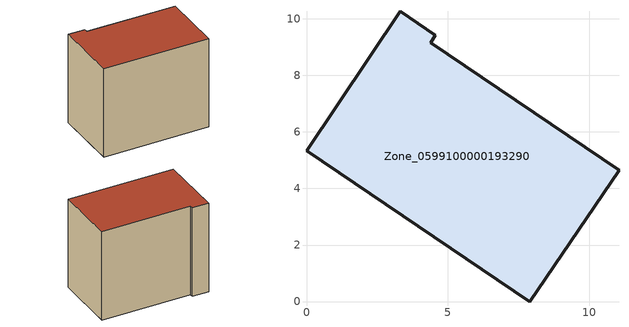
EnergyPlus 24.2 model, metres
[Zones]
Zone_0599100000193290
 floor ground (C_G): 3.32,10.26 4.56,9.41 4.39,9.15 11.05,4.65 7.9,0 0,5.34 z1.56
 wall outside (C_F): 4.56,9.41 3.32,10.26 0,5.34 7.9,0 11.05,4.65 4.39,9.15 4.56,9.41 z1.56:9.84
 roof outside (C_R): 7.9,0 11.05,4.65 4.39,9.15 4.56,9.41 3.32,10.26 0,5.34 z9.84
[BUILDING]
Pand.0599100000193290: North Axis=0; Terrain=City; Loads Convergence Tolerance Value=0.04; Temperature Convergence Tolerance Value=0.4; Solar Distribution=FullExterior; Maximum Number of Warmup Days=25; Minimum Number of Warmup Days=1
[Site:Location]
Rotterdam.The.Hague.AP_ZH_NLD Design_Conditions: Latitude=51.96; Longitude=4.45; Time Zone=1; Elevation=-4.5
[SITE:GROUNDTEMPERATURE:BUILDINGSURFACE]
18, 18, 18, 18, 18, 18, 18, 18, 18, 18, 18, 18
[MATERIAL] Thermal Absorptance=0.9; Solar Absorptance=0.7; Visible Absorptance=0.7
Name | Roughness | Thickness | Conductivity | Density | Specific Heat
G.TI.1975-1991 | MediumSmooth | 0.15 | 0.288461 | 540 | 1210
F.TI.1975-1991 | Rough | 0.3 | 0.230769 | 1920 | 840
R.TI.1975-1991 | MediumRough | 0.2 | 0.153846 | 1500 | 1000
[CONSTRUCTION]
C_G: G.TI.1975-1991
C_F: F.TI.1975-1991
C_R: R.TI.1975-1991
[ZONE]
Zone_0599100000193290: Type=1; Multiplier=1; Ceiling Height=Autocalculate; Volume=Autocalculate; Floor Area=autocalculate; Part of Total Floor Area=Yes
[ZONEINFILTRATION:DESIGNFLOWRATE]
Infil_Zone_0599100000193290: Zone or ZoneList or Space or SpaceList=Zone_0599100000193290; Schedule=AlwaysOn; Design Flow Rate Calculation Method=Flow/Area; Flow Rate per Floor Area=0.003; Constant Term Coefficient=1; Temperature Term Coefficient=0; Velocity Term Coefficient=0; Velocity Squared Term Coefficient=0
[HVACTEMPLATE:ZONE:IDEALLOADSAIRSYSTEM]
Zone_0599100000193290: Maximum Heating Supply Air Temperature=50; Minimum Cooling Supply Air Temperature=13; Maximum Heating Supply Air Humidity Ratio=0.0156; Minimum Cooling Supply Air Humidity Ratio=0.0077; Heating Limit=NoLimit; Cooling Limit=NoLimit; Dehumidification Control Type=ConstantSensibleHeatRatio; Cooling Sensible Heat Ratio=0.7; Dehumidification Setpoint=60; Humidification Control Type=None; Humidification Setpoint=30; Outdoor Air Method=None; Outdoor Air Flow Rate per Person=0.00944; Outdoor Air Flow Rate per Zone Floor Area=0; Outdoor Air Flow Rate per Zone=0; Demand Controlled Ventilation Type=None; Outdoor Air Economizer Type=NoEconomizer; Heat Recovery Type=None; Sensible Heat Recovery Effectiveness=0.7; Latent Heat Recovery Effectiveness=0.65
[ZONECONTROL:THERMOSTAT]
ThermostatControl_Zone_0599100000193290: Zone or ZoneList=Zone_0599100000193290; Control Type Schedule=DualSetpointControlType; Control 1=Thermostat_Zone_0599100000193290; Temperature Difference Between Cutout And Setpoint=0
[THERMOSTATSETPOINT:DUALSETPOINT]
Thermostat_Zone_0599100000193290: Heating Setpoint Temperature Schedule=HeatingSetpoint_Zone_0599100000193290; Cooling Setpoint Temperature Schedule=CoolingSetpoint_Zone_0599100000193290
[SCHEDULE:COMPACT]
HeatingSetpoint_Zone_0599100000193290: Through: 12/31, For: AllDays, Until: 24:00, 21
CoolingSetpoint_Zone_0599100000193290: Through: 12/31, For: AllDays, Until: 24:00, 24
DualSetpointControlType: Through: 12/31, For: AllDays, Until: 24:00, 4
AlwaysOn: Through: 12/31, For: AllDays, Until: 24:00, 1
